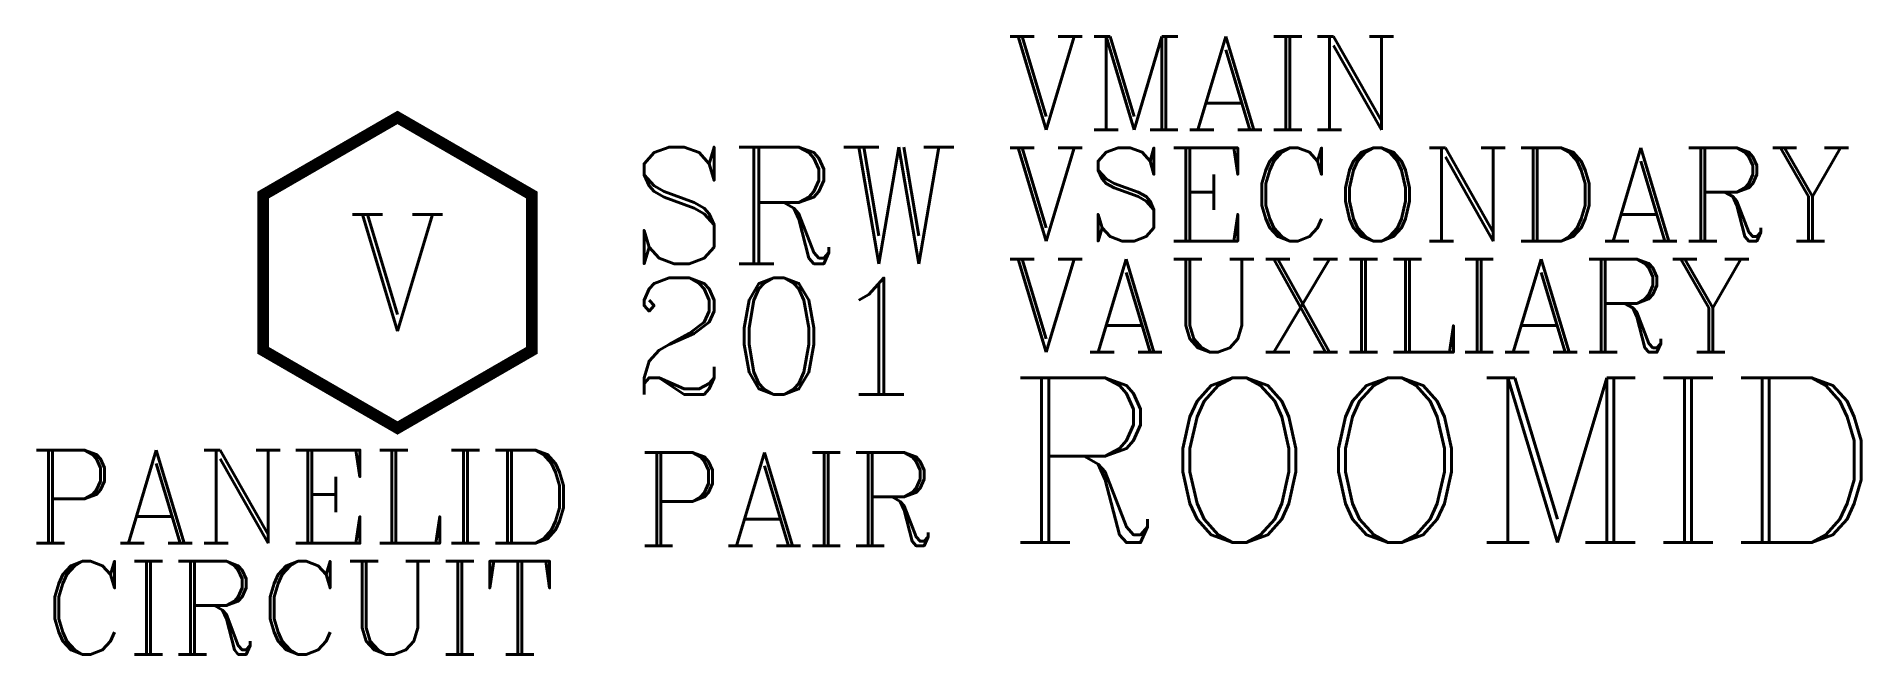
# Model space of a CAD drawing. Header units: inches. Extents: x -23 to 94, y -25 to 15.
import ezdxf
from ezdxf.enums import TextEntityAlignment as Align

# ---------------------------------------------------------------- set-up
doc = ezdxf.new("R2010")
doc.units = ezdxf.units.IN
doc.header["$LTSCALE"] = 48
doc.header["$MEASUREMENT"] = 0
doc.styles.add('ROMANC', font='COMPLEX.SHX')
doc.styles.add('WSNotes', font='complex.shx', dxfattribs={"height": 18})

msp = doc.modelspace()

# ---------------------------------------------------------------- texts
at = {"flags": 1}
for tag, p, height, style in [('VMAIN', (39.22, 9.21), 6, 'ROMANC'), ('VSECONDARY', (39.22, 2.04), 6, 'ROMANC'), ('VAUXILIARY', (39.22, -5.12), 6, 'ROMANC'), ('ROOMID', (39.22, -17.38), 10.62, 'WSNotes')]:
    msp.add_attdef(tag, p, '', height=height, dxfattribs=dict(at, style=style))
at = {"style": 'ROMANC'}
for tag, p in [('PANELID', (-23.77, -17.42)), ('PAIR', (15.41, -17.58))]:
    msp.add_attdef(tag, p, '', height=6, dxfattribs=at)
msp.add_attdef('CIRCUIT', text='', height=6, dxfattribs=at).set_placement((-6.27, -18.58), align=Align.TOP_CENTER)

# ---------------------------------------------------------------- wipeouts: each hides what was drawn before it
msp.add_wipeout([(-8.66, 10), (38.17, 10), (38.17, -10), (-8.66, -10)])

# ---------------------------------------------------------------- next in the draw order: linework, layer by layer
at = {"linetype": 'Continuous', "const_width": 0.75}
msp.add_lwpolyline([(0, -10), (8.66, -5), (8.66, 5), (0, 10), (-8.66, 5), (-8.66, -5)], close=True, dxfattribs=at)

# ---------------------------------------------------------------- next in the draw order: texts
at = {"style": 'ROMANC'}
for s, p in [('SRW', (14.92, 0.58)), ('201', (14.92, -7.84))]:
    msp.add_text(s, height=7.509, dxfattribs=at).set_placement(p)
msp.add_text('V', height=7.51, dxfattribs=at).set_placement((0, 0), align=Align.MIDDLE_CENTER)

doc.saveas('drawing.dxf')
